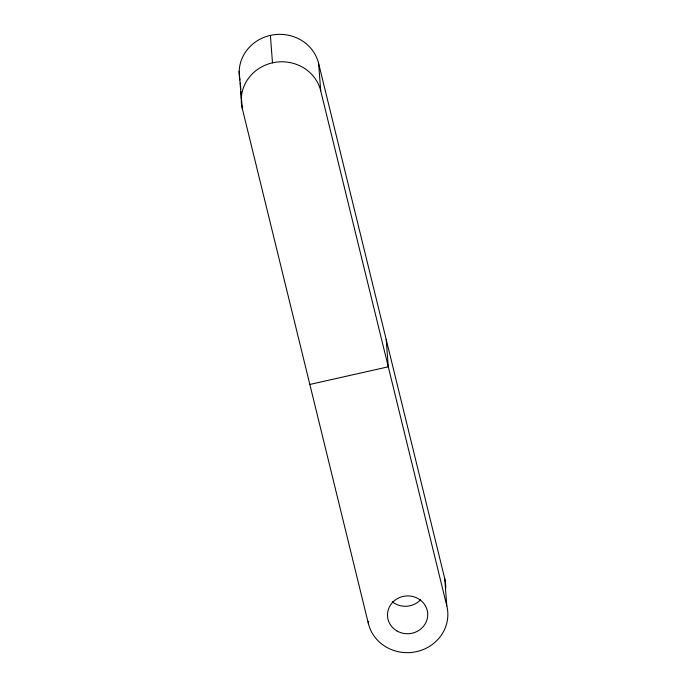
<?xml version="1.0" encoding="UTF-8"?>
<svg xmlns="http://www.w3.org/2000/svg" width="687" height="687" viewBox="0 0 687 687"><rect width="100%" height="100%" fill="white"/><g stroke="black" fill="none" stroke-linecap="round" stroke-linejoin="round"><path stroke-width="1.03" d="M309.837 384.445L388.284 366.806L386.171 339.352M239.943 80.044A40.258 37.828 -4.4 0 1 270.893 35.269A40.258 37.828 -4.4 0 1 318.605 63.359L444.721 578.548A40.258 37.828 -4.4 0 1 445.717 588.373M318.605 63.359L320.717 90.813L446.833 606.003A40.258 37.828 -4.4 0 1 416.623 651.62A40.258 37.828 -4.4 0 1 368.395 623.641L242.279 108.452L241.626 100.01M444.721 578.548L446.833 606.003M368.232 621.529L368.395 623.641M270.377 35.381L272.49 62.835A40.258 37.828 -4.4 0 0 242.279 108.452M240.33 83.11L240.819 89.447M240.982 91.56L241.463 97.898M239.17 71.173L241.283 98.627M272.49 62.835A40.258 37.828 -4.4 0 1 320.717 90.813M420.667 599.665A20.129 18.91 -4.4 0 1 392.286 601.752M396.931 630.949A20.129 18.91 -4.4 0 0 427.718 615.32A20.129 18.91 -4.4 0 0 398.185 598.188A20.129 18.91 -4.4 0 0 396.931 630.949"/></g></svg>
